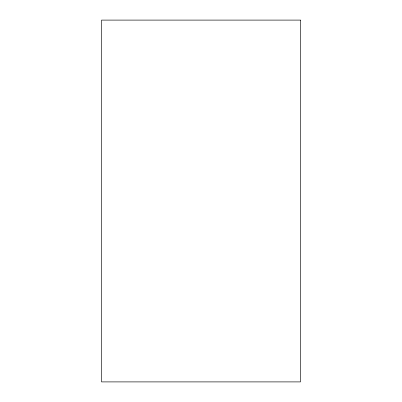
<?xml version="1.0" encoding="UTF-8"?>
<svg xmlns="http://www.w3.org/2000/svg" width="402" height="402" viewBox="0 0 402 402"><rect width="100%" height="100%" fill="white"/><g stroke="black" fill="none" stroke-linecap="round" stroke-linejoin="round"><path stroke-width="0.6" d="M300.5 20.1L101.5 20.1L101.5 381.9L300.5 381.9L300.5 20.1"/></g></svg>
